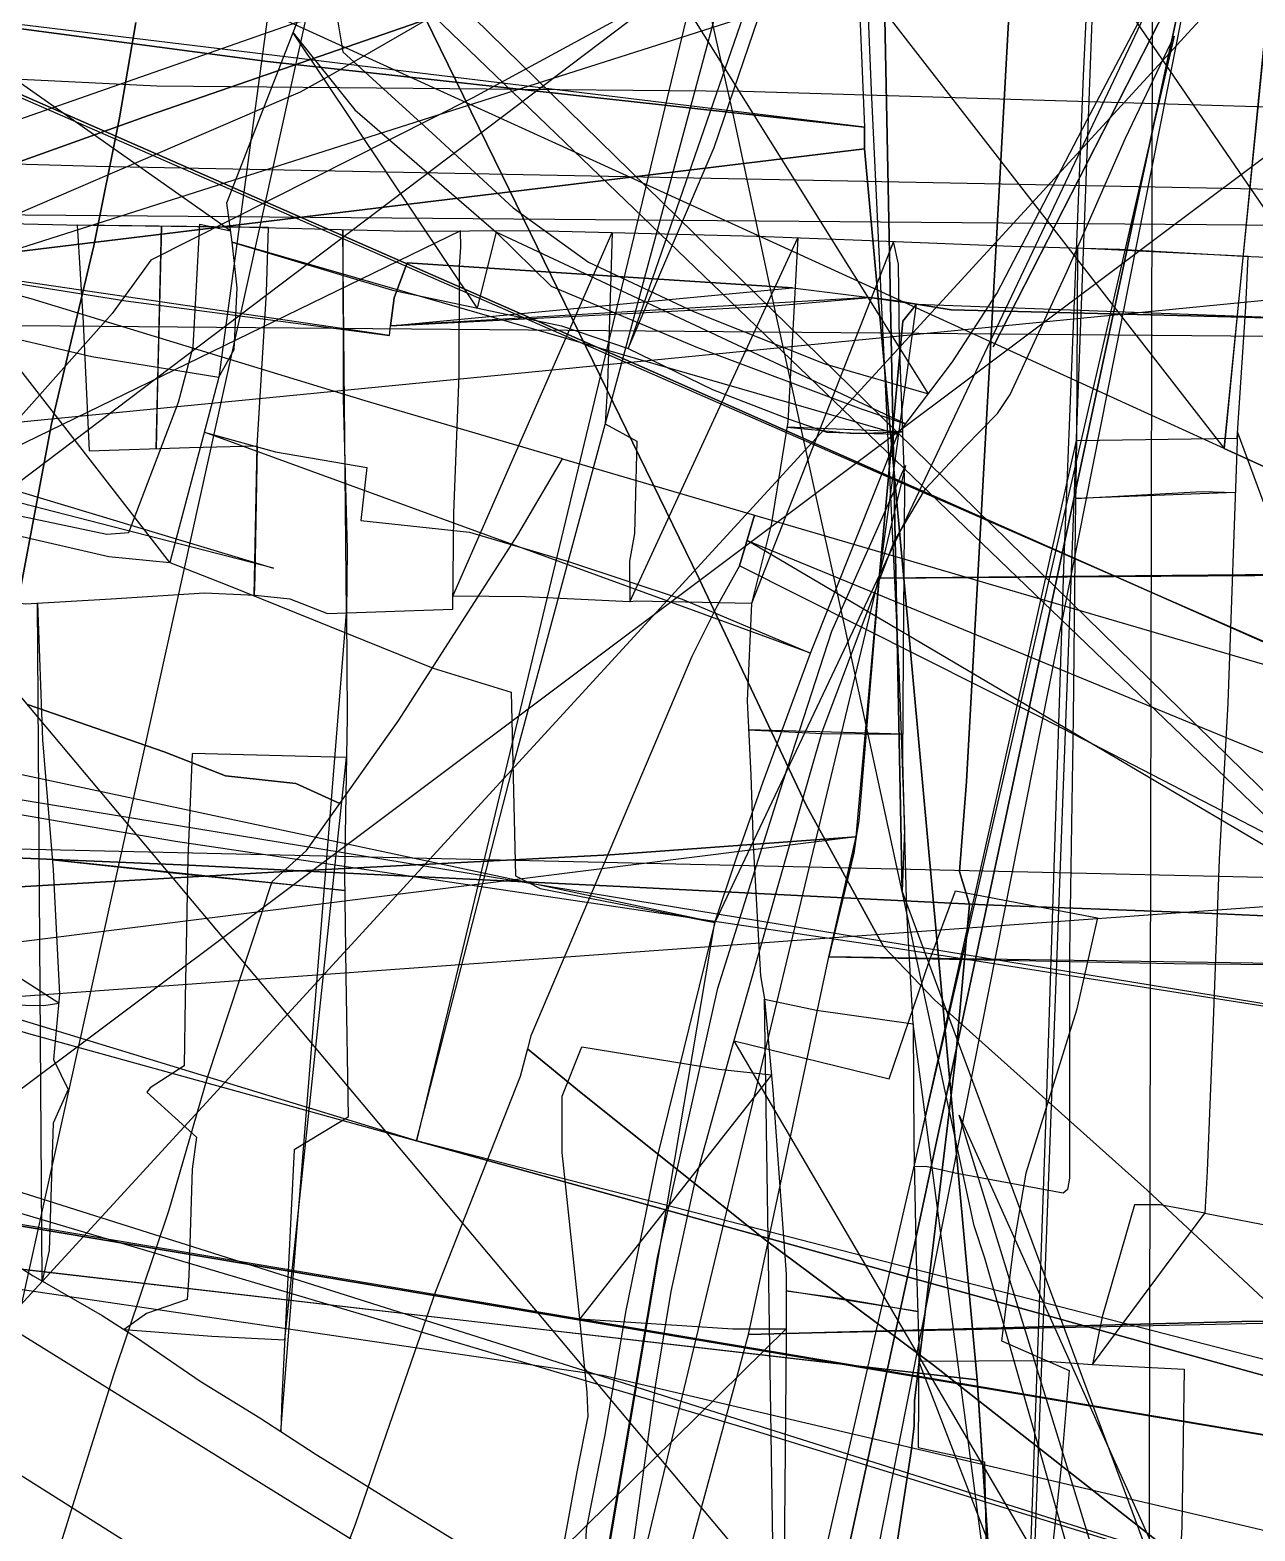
# Model space of a CAD drawing. Extents: x -6790 to 12600, y -1098 to 2171.
# Drawn here: x 473.7 to 516, y 369.8 to 421.6 of the extents above; entities that cross this region are included whole.
import ezdxf

# ---------------------------------------------------------------- set-up
doc = ezdxf.new("R2010")
doc.units = 0

msp = doc.modelspace()

# ---------------------------------------------------------------- linework, layer by layer
for points in [[(512.136, 280.615), (448.563, 287.803), (344.256, 372.979), (267.002, 377.504), (237.609, 399.76), (235.722, 401.947), (199.06, 461.44), (175.363, 499.307), (159.143, 525.878), (153.972, 622.113), (242.746, 662.943), (450.741, 620.082), (468.205, 616.512), (512.824, 619.789), (512.136, 280.615)], [(487.01, 383.269), (490.282, 396.013), (499.68, 430.893), (511.789, 475.885), (522.821, 518.226), (530.613, 547.776), (532.001, 553.258), (532.324, 554.927), (534.221, 579.722), (487.01, 383.269)], [(449.347, 519.81), (453.67, 519.404), (461.096, 518.769), (464.596, 518.47), (480.657, 517.099), (498.831, 515.608), (517.182, 514.104), (518.948, 514.171), (525.231, 512.322), (525.398, 512.29), (520.719, 466.655), (514.902, 407.194), (511.622, 408.684), (498.924, 414.491), (479.56, 423.32), (452.199, 435.79), (426.19, 447.318), (441.981, 471.246), (452.782, 487.366), (452.375, 487.607), (450.321, 507.566), (449.347, 519.81)], [(525.398, 512.29), (520.719, 466.655), (514.902, 407.194), (525.398, 512.29)], [(503.781, 391.89), (501.811, 400.982), (499.369, 412.06), (497.95, 418.694), (495.729, 428.511), (493.601, 438.581), (492.088, 445.845), (490.245, 454.937), (488.716, 462.596), (491.221, 470.244), (497.32, 489.668), (501.566, 503.225), (503.781, 391.89)], [(501.566, 503.225), (500.67, 483.717), (500.628, 466.926), (501.789, 441.939), (502.707, 419.558), (503.679, 399.243), (503.858, 394.024), (503.781, 391.89), (501.566, 503.225)], [(111.46, 498.15), (168.014, 488.238), (194.815, 482.741), (214.744, 478.767), (247.701, 470.042), (274.114, 462.214), (282.599, 458.658), (293.804, 455.192), (303.813, 452.802), (317.049, 448.828), (340.743, 441.896), (352.157, 438.52), (374.775, 432.245), (394.585, 425.851), (413.08, 421.519), (423.358, 418.889), (431.814, 417.007), (441.644, 414.497), (460.617, 409.478), (472.539, 405.922), (482.07, 403.054), (111.46, 498.15)], [(514.902, 407.194), (511.622, 408.684), (498.924, 414.491), (479.56, 423.32), (452.199, 435.79), (426.19, 447.318), (441.981, 471.246), (452.782, 487.366), (452.375, 487.607), (514.902, 407.194)], [(603.545, 482.652), (586.04, 472.889), (578.155, 468.198), (569.512, 463.664), (556.692, 456.718), (546.663, 450.799), (531.252, 442.603), (516.221, 434.227), (511.709, 431.658), (488.952, 419.304), (477.824, 413.689), (476.497, 411.851), (461.183, 394.665), (451.041, 383.537), (444.133, 375.88), (441.308, 361.076), (603.545, 482.652)], [(428.18, 481.577), (440.926, 480.13), (450.201, 479.317), (462.766, 471.688), (469.672, 466.951), (479.362, 458.652), (487.878, 451.638), (500.685, 439.861), (516.599, 424.695), (529.112, 412.998), (540.435, 402.049), (548.664, 394.126), (549.378, 391.066), (552.03, 377.023), (554.648, 363.32), (558.831, 356.995), (563.34, 349.299), (428.18, 481.577)], [(480.173, 409.658), (480.701, 410.605), (480.805, 412.744), (480.638, 414.317), (480.449, 415.68), (483.011, 422.234), (483.769, 425.495), (486.623, 432.92), (487.296, 435.762), (487.611, 446.402), (487.379, 452.788), (487.197, 461.267), (487.559, 464.296), (480.173, 409.658)], [(397.809, 393.148), (401.668, 446.218), (463.27, 436.339), (518.444, 427.768), (531.349, 425.763), (534.897, 425.344), (534.412, 421.245), (528.307, 371.378), (528.28, 371.095), (469.579, 380.96), (397.809, 393.148)], [(575.344, 374.682), (559.826, 381.527), (523.777, 397.188), (495.259, 409.807), (459.463, 425.508), (429.322, 438.817), (417.011, 443.957), (575.344, 374.682)], [(511.167, 443.807), (510.034, 420.063), (509.369, 403.392), (508.741, 384.159), (508.105, 365.916), (507.242, 348.92), (507.47, 345.168), (511.167, 443.807)], [(519.658, 441.107), (505.038, 432.3), (493.884, 425.769), (484.021, 420.075), (482.985, 419.502), (471.062, 414.36), (455.611, 407.602), (456.976, 393.719), (519.658, 441.107)], [(501.778, 435.078), (502.481, 418.286), (481.861, 420.562), (463.537, 422.998), (454.499, 424.131), (441.366, 425.777), (421.431, 428.395), (409.021, 430.126), (408.639, 435.307), (450.597, 434.805), (497.405, 434.974), (501.431, 435.07), (501.778, 435.078)], [(488.26, 435.359), (487.051, 432.039), (484.483, 424.909), (484.015, 423.593), (484.458, 420.892), (487.549, 418.082), (490.349, 415.5), (492.941, 413.63), (496.57, 411.918), (501.106, 410.111), (504.692, 409.083), (488.26, 435.359)], [(515.759, 433.766), (504.39, 380.546), (483.211, 282.932), (482.68, 279.085), (484.986, 278.543), (515.759, 433.766)], [(494.322, 410.641), (497.283, 417.585), (499.149, 423.072), (500.686, 428.934), (502.365, 433.919), (494.322, 410.641)], [(313.591, 432.059), (372.227, 412.052), (398.998, 402.78), (436.809, 391.586), (498.667, 373.267), (548.18, 358.001), (560.587, 353.876), (313.591, 432.059)], [(455.613, 432.263), (455.149, 431.185), (453.254, 428.6), (450.845, 424.63), (448.824, 420.778), (447.604, 418.67), (447.165, 416.754), (447.205, 414.819), (448.797, 411.915), (449.739, 411.053), (450.919, 410.496), (452.727, 409.775), (459.93, 408.542), (462.404, 407.768), (467.485, 406.668), (473.355, 404.848), (476.313, 404.225), (477.069, 404.291), (478.778, 408.791), (479.287, 410.7), (479.393, 412.588), (479.521, 414.942), (480.584, 414.707), (455.613, 432.263)], [(455.987, 432.24), (455.885, 431.663), (458.76, 431.202), (458.152, 421.101), (461.152, 419.381), (463.757, 417.993), (462.938, 413.19), (467.554, 412.142), (471.759, 411.315), (475.787, 410.371), (480.173, 409.658), (478.48, 403.257), (455.987, 432.24)], [(502.479, 417.545), (502.481, 418.286), (481.861, 420.562), (463.537, 422.998), (454.499, 424.131), (441.366, 425.777), (421.431, 428.395), (409.021, 430.126), (408.584, 430.187), (406.635, 405.916), (406.966, 405.884), (408.571, 406.011), (421.592, 407.723), (460.272, 412.42), (502.479, 417.545)], [(344.256, 372.979), (358.815, 378.541), (482.885, 421.912), (512.929, 426.736), (344.256, 372.979)], [(454.499, 424.131), (463.537, 422.998), (481.861, 420.562), (502.481, 418.286), (454.499, 424.131)], [(497.311, 390.815), (498.059, 393.052), (498.975, 395.677), (500.618, 400.119), (503.628, 407.684), (505.526, 410.179), (507.051, 412.54), (510.159, 418.515), (512.839, 423.615), (497.311, 390.815)], [(506.928, 410.699), (510.148, 417.006), (512.919, 422.424), (506.928, 410.699)], [(482.741, 421.543), (484.877, 418.882), (489.752, 414.658), (489.096, 412.046), (482.741, 421.543)], [(502.479, 417.545), (460.272, 412.42), (421.592, 407.723), (408.571, 406.011), (406.966, 405.884), (406.635, 405.916), (402.791, 406.281), (402.481, 406.305), (401.532, 405.347), (400.275, 387.172), (434.736, 383.284), (448.732, 381.705), (506.373, 375.017), (502.479, 417.545)], [(475.281, 414.909), (475.487, 411.545), (475.694, 407.111), (479.159, 407.219), (481.504, 407.281), (481.827, 412.583), (481.887, 414.821), (475.281, 414.909)], [(478.196, 414.874), (478.063, 409.409), (478.008, 407.183), (478.196, 414.874)], [(469.605, 405.511), (469.013, 403.034), (468.898, 402.479), (470.266, 402.33), (472.436, 401.971), (473.502, 401.818), (476.454, 401.994), (479.68, 402.198), (481.435, 402.125), (482.629, 401.998), (483.925, 401.489), (488.259, 401.64), (488.299, 404.969), (488.474, 409.71), (488.49, 413.481), (488.534, 414.147), (488.53, 414.706), (469.605, 405.511)], [(480.638, 414.317), (486.177, 412.66), (492.014, 411.431), (494.322, 410.641), (497.228, 409.232), (499.877, 408.207), (501.18, 407.758), (503.628, 407.684), (480.638, 414.317)], [(484.465, 414.752), (484.47, 408.922), (484.607, 403.708), (484.582, 401.512), (484.465, 414.752)], [(493.769, 414.651), (493.606, 409.4), (493.517, 408.045), (494.622, 407.446), (494.54, 404.249), (494.368, 403.303), (494.369, 401.892), (490.776, 402.06), (488.264, 402.09), (493.769, 414.651)], [(489.752, 414.658), (491.661, 412.792), (496.71, 410.674), (502.369, 408.556), (503.899, 408.04), (489.752, 414.658)], [(500.183, 414.467), (500.018, 411.5), (499.829, 408.106), (499.255, 404.557), (498.573, 401.839), (494.591, 401.921), (494.369, 401.892), (500.183, 414.467)], [(498.573, 401.839), (498.424, 398.473), (498.55, 395.909), (498.636, 393.501), (498.819, 390.192), (498.886, 388.979), (499.031, 388.168), (500.827, 387.785), (504.16, 387.311), (503.944, 391.191), (503.8, 396.4), (503.833, 400.07), (503.875, 405.88), (503.689, 410.842), (503.652, 413.556), (503.486, 414.342), (498.573, 401.839)], [(465.833, 414.059), (476.96, 412.289), (486.067, 411.098), (465.833, 414.059)], [(509.84, 414.114), (509.799, 407.471), (515.354, 407.55), (515.657, 412.082), (515.731, 413.824), (509.84, 414.114)], [(499.991, 412.743), (486.683, 413.601), (486.229, 412.393), (486.107, 411.424), (499.991, 412.743)], [(486.107, 411.424), (499.353, 412.12), (502.66, 412.402), (486.107, 411.424)], [(504.28, 412.175), (503.667, 412.274), (502.66, 412.402), (504.28, 412.175)], [(504.28, 412.175), (503.807, 411.593), (502.992, 402.707), (504.28, 412.175)], [(502.992, 402.707), (503.807, 411.593), (504.28, 412.175), (505.48, 411.982), (515.599, 411.723), (523.378, 411.467), (523.217, 402.899), (519.209, 402.826), (502.992, 402.707)], [(523.378, 411.467), (515.599, 411.723), (505.48, 411.982), (504.28, 412.175), (523.378, 411.467)], [(399.522, 409.982), (400.324, 409.705), (415.141, 404.633), (417.437, 403.654), (434.789, 398.635), (473.604, 386.981), (487.01, 383.269), (399.522, 409.982)], [(479.67, 407.759), (482.133, 407.079), (485.292, 406.532), (485.083, 404.702), (488.841, 404.298), (492.293, 403.275), (496.178, 401.981), (500.618, 400.119), (479.67, 407.759)], [(499.801, 407.929), (502.113, 407.704), (503.804, 407.767), (499.801, 407.929)], [(515.368, 407.762), (515.031, 398.394), (514.733, 392.987), (514.516, 387.1), (514.316, 382.224), (514.234, 380.775), (519.701, 379.713), (521.301, 379.468), (522.63, 379.4), (526.132, 378.693), (515.368, 407.762)], [(481.504, 407.281), (481.42, 402.761), (481.394, 402.126), (481.504, 407.281)], [(509.799, 407.471), (509.764, 404.531), (509.684, 397.887), (509.558, 389.781), (509.558, 384.308), (509.567, 381.987), (509.496, 381.596), (509.34, 381.461), (505.612, 382.155), (504.598, 382.384), (504.198, 382.377), (509.799, 407.471)], [(401.11, 406.887), (408.045, 405.564), (419.301, 403.745), (427.879, 402.277), (438.824, 400.541), (445.79, 399.28), (478.678, 393.62), (503.439, 389.948), (519.682, 387.397), (525.412, 386.513), (401.11, 406.887)], [(401.11, 406.887), (408.045, 405.564), (419.301, 403.745), (427.879, 402.277), (438.824, 400.541), (445.79, 399.28), (478.678, 393.62), (503.439, 389.948), (519.682, 387.397), (525.412, 386.513), (401.11, 406.887)], [(491.994, 357.011), (493.212, 366.756), (495.326, 379.245), (497.411, 388.548), (499.552, 395.342), (501.348, 400.881), (503.898, 406.605), (491.994, 357.011)], [(509.775, 405.465), (514.141, 405.708), (515.293, 405.667), (509.775, 405.465)], [(502.992, 402.707), (502.287, 394.336), (502.197, 393.775), (502.107, 393.214), (501.244, 389.625), (513.165, 389.401), (523.599, 389.3), (523.566, 391.99), (523.217, 402.899), (519.209, 402.826), (502.992, 402.707)], [(502.992, 402.707), (519.209, 402.826), (523.217, 402.899), (502.992, 402.707)], [(502.992, 402.707), (502.287, 394.336), (502.197, 393.775), (502.992, 402.707)], [(473.909, 401.842), (474.082, 397.122), (474.456, 392.631), (474.674, 388.346), (474.465, 386.089), (474.971, 385.05), (474.458, 383.889), (474.313, 379.489), (474.073, 378.433), (473.909, 401.842)], [(484.582, 401.512), (484.61, 397.919), (484.512, 392.514), (484.568, 388.976), (484.645, 384.089), (482.776, 382.959), (482.57, 378.776), (482.354, 374.404), (482.317, 373.235), (484.582, 401.512)], [(498.473, 397.472), (501.025, 397.342), (503.808, 397.317), (498.473, 397.472)], [(484.585, 396.516), (479.261, 396.648), (479.107, 393.022), (479.009, 388.194), (478.975, 385.861), (477.802, 385.104), (477.69, 384.951), (479.405, 383.397), (479.261, 382.301), (479.139, 378.624), (479.084, 377.791), (477.675, 377.311), (476.907, 376.755), (479.932, 376.522), (482.453, 376.398), (484.585, 396.516)], [(456.976, 393.719), (462.613, 393.437), (470.934, 393.14), (479.15, 392.794), (484.13, 392.54), (494.274, 392.045), (500.617, 391.72), (506.643, 391.431), (513.968, 391.148), (521.223, 390.823), (525.32, 390.682), (532.264, 390.307), (542.542, 389.785), (546.738, 389.537), (554.127, 389.799), (562.533, 390.18), (570.621, 390.555), (579.501, 390.936), (456.976, 393.719)], [(502.197, 393.775), (502.107, 393.214), (501.244, 389.625), (502.197, 393.775)], [(528.28, 371.095), (469.579, 380.96), (397.809, 393.148), (393.588, 275.554), (392.581, 253.354), (404.785, 254.818), (431.238, 258.314), (438.357, 259.439), (460.329, 258.489), (493.758, 257.241), (506.155, 256.819), (510.184, 256.522), (516.397, 256.437), (517.858, 257.87), (521.71, 302.056), (528.28, 371.095)], [(397.809, 393.148), (469.579, 380.96), (528.28, 371.095), (397.809, 393.148)], [(474.427, 392.977), (479.118, 392.472), (482.966, 392.095), (484.521, 391.919), (474.427, 392.977)], [(468.101, 392.23), (469.032, 392.209), (469.077, 389.65), (469.187, 387.988), (470.957, 388.002), (474.136, 387.95), (474.645, 388.034), (468.101, 392.23)], [(497.973, 386.726), (503.328, 385.417), (504.713, 389.471), (505.629, 391.911), (510.532, 390.975), (509.799, 387.783), (508.05, 382.16), (507.643, 379.72), (507.216, 376.36), (509.556, 375.343), (509.271, 372.022), (508.702, 366.707), (508.58, 364.003), (512.221, 362.437), (497.973, 386.726)], [(542.161, 288.397), (537.064, 298.125), (532.118, 307.299), (528.43, 314.419), (525.543, 320.018), (523.652, 324.666), (520.39, 333.207), (517.364, 341.039), (515.489, 348.004), (512.59, 358.436), (509.375, 369.624), (506.633, 379.22), (506.271, 380.339), (503.781, 391.89), (542.161, 288.397)], [(498.477, 376.587), (501.244, 389.625), (513.165, 389.401), (523.599, 389.3), (523.746, 377.129), (515.52, 377.03), (498.477, 376.587)], [(501.244, 389.625), (513.165, 389.401), (523.599, 389.3), (501.244, 389.625)], [(499.031, 388.168), (499.312, 385.029), (499.77, 378.666), (499.771, 376.42), (499.717, 370.032), (499.662, 363.6), (499.423, 362.614), (499.031, 388.168)], [(504.16, 387.311), (504.182, 383.183), (504.262, 379.167), (504.359, 376.184), (504.34, 372.682), (506.625, 372.19), (506.68, 369.165), (506.704, 367.881), (507.907, 367.744), (507.978, 365.667), (508.096, 361.535), (508.096, 358.382), (508.144, 357.146), (504.16, 387.311)], [(492.645, 377.13), (492.033, 382.872), (492.032, 384.813), (492.719, 386.524), (497.45, 385.754), (499.265, 385.553), (492.645, 377.13)], [(505.755, 384.165), (519.809, 352.853), (525.747, 339.864), (533.083, 323.827), (542.674, 303.248), (549.915, 286.988), (559.347, 266.218), (564.968, 253.896), (571.828, 239.066), (580.752, 219.884), (587.04, 206.006), (589.39, 200.798), (590.679, 196.967), (592.639, 171.621), (594.834, 148.296), (596.285, 124.704), (598.556, 99.463), (599.936, 77.517), (505.755, 384.165)], [(507.515, 357.64), (507.785, 347.792), (508.398, 329.588), (488.73, 336.67), (470.35, 343.31), (454.954, 348.698), (438.942, 354.356), (433.948, 356.071), (434.736, 383.284), (448.732, 381.705), (506.373, 375.017), (507.508, 357.861), (507.515, 357.64)], [(434.736, 383.284), (448.732, 381.705), (506.373, 375.017), (434.736, 383.284)], [(487.01, 383.269), (528.985, 371.644), (538.954, 368.757), (546.667, 366.881), (557.076, 364.727), (560.369, 363.864), (562.29, 363.847), (487.01, 383.269)], [(514.234, 380.775), (512.69, 381.065), (511.808, 381.06), (510.688, 377.194), (510.362, 375.544), (514.234, 380.775)], [(499.77, 378.097), (501.721, 377.832), (504.32, 377.38), (499.77, 378.097)], [(492.067, 369.197), (492.551, 371.835), (492.938, 373.754), (492.905, 374.585), (492.645, 377.13), (497.931, 376.775), (499.771, 376.776), (492.067, 369.197)], [(495.236, 364.651), (498.477, 376.587), (515.52, 377.03), (523.746, 377.129), (523.908, 363.668), (511.353, 364.013), (496.703, 364.427), (495.236, 364.651)], [(498.477, 376.587), (515.52, 377.03), (523.746, 377.129), (498.477, 376.587)], [(504.356, 375.66), (508.48, 375.692), (510.362, 375.544), (513.526, 375.387), (513.447, 369.942), (513.18, 364.836), (512.991, 360.73), (512.788, 356.823), (512.725, 355.147), (512.55, 354.394), (504.356, 375.66)], [(506.373, 375.017), (507.508, 357.861), (507.515, 357.64), (506.373, 375.017)]]:
    msp.add_lwpolyline(points, close=True)
for points in [[(533.788, 632.45), (429.949, 612.593), (424.157, 561.315), (420.131, 526.142), (399.522, 409.982), (400.324, 409.705), (415.141, 404.633), (417.437, 403.654), (434.789, 398.635), (473.604, 386.981), (487.01, 383.269), (490.282, 396.013), (499.68, 430.893), (511.789, 475.885), (522.821, 518.226)], [(524.696, 465.912), (507.437, 459.065), (496.65, 456.017), (487.317, 453.062), (472.966, 447.997), (462.977, 443.87), (457.583, 440.306), (450.736, 434.865), (447.172, 430.176), (442.529, 424.313), (440.184, 420.374), (436.197, 407.57), (431.836, 393.641), (423.675, 372.537), (418.985, 354.668), (414.999, 339.801), (408.339, 314.429), (404.447, 304.533), (402.383, 300.312), (691.74, 615.583)], [(291.654, 548.335), (311.75, 543.988), (330.99, 539.686), (337.535, 538.183), (347.399, 528.45), (354.912, 536.397), (356.504, 535.273), (369.693, 526.693), (378.592, 520.979), (373.609, 510.357), (381.159, 511.387), (397.795, 513.466), (398.751, 513.71), (412.586, 505.444), (444.791, 486.593), (431.613, 467.319), (416.625, 444.118), (417.011, 443.957), (429.322, 438.817), (459.463, 425.508), (495.259, 409.807), (523.777, 397.188)], [(517.364, 341.039), (515.489, 348.004), (512.59, 358.436), (509.375, 369.624), (506.633, 379.22), (506.271, 380.339), (503.781, 391.89), (501.811, 400.982), (499.369, 412.06), (497.95, 418.694), (495.729, 428.511), (493.601, 438.581), (492.088, 445.845), (490.245, 454.937), (488.716, 462.596), (491.221, 470.244), (497.32, 489.668), (501.566, 503.225), (502.17, 505.154), (508.797, 517.304), (520.202, 538.601)], [(517.364, 341.039), (515.489, 348.004), (512.59, 358.436), (509.375, 369.624), (506.633, 379.22), (506.271, 380.339), (503.781, 391.89), (501.811, 400.982), (499.369, 412.06), (497.95, 418.694), (495.729, 428.511), (493.601, 438.581), (492.088, 445.845), (490.245, 454.937), (488.716, 462.596), (491.221, 470.244), (497.32, 489.668), (501.566, 503.225), (502.17, 505.154), (508.797, 517.304), (520.202, 538.601)], [(477.313, 421.909), (476.743, 418.606), (475.862, 414.188), (474.398, 408.047), (472.986, 400.572), (472.662, 399.069), (472.623, 397.968), (472.105, 395.066), (469.832, 379.469), (466.444, 355.998), (463.264, 332), (505.585, 523.298)], [(750.28, 68.681), (377.406, 512.906), (377.406, 512.906), (387.796, 519.124), (392.98, 520.501), (401.865, 521.167), (412.986, 519.963), (423.161, 516.843), (429.873, 512.326), (440.866, 503.829), (450.014, 496.045), (462.536, 483.309), (470.713, 474.994), (483.083, 460.718), (489.704, 451.77), (500.783, 438.102), (516.389, 415.333)], [(528.985, 371.644), (487.01, 383.269), (490.282, 396.013), (499.68, 430.893), (511.789, 475.885), (522.821, 518.226)], [(528.56, 464.133), (446.246, 477.305), (427.925, 480.224), (417.829, 482.103), (417.829, 482.103), (414.633, 468.103), (409.422, 444.517), (403.768, 418.927), (401.11, 406.887), (408.045, 405.564), (419.301, 403.745), (427.879, 402.277), (438.824, 400.541), (445.79, 399.28), (478.678, 393.62), (503.439, 389.948), (519.682, 387.397)], [(528.56, 464.133), (446.246, 477.305), (427.925, 480.224), (417.829, 482.103), (417.829, 482.103), (414.633, 468.103), (409.422, 444.517), (403.768, 418.927), (401.11, 406.887), (408.045, 405.564), (419.301, 403.745), (427.879, 402.277), (438.824, 400.541), (445.79, 399.28), (478.678, 393.62), (503.439, 389.948), (519.682, 387.397)], [(563.34, 349.299), (426.005, 481.357), (426.005, 481.357), (436.728, 474.487), (438.813, 473.122), (444.558, 469.065), (453.222, 462.239), (464.076, 453.336), (471.294, 447.133), (472.576, 445.976), (480.054, 435.402), (482.472, 431.916), (483.206, 430.298), (484.893, 426.992), (489.964, 416.634), (493.336, 409.726), (496.771, 402.684), (500.466, 394.87), (503.141, 389.992), (504.896, 388.15), (512.25, 381.568), (517.488, 376.678)], [(520.719, 466.655), (514.902, 407.194), (518.473, 405.57)], [(649.295, 260.796), (611.269, 305.815), (577.65, 345.781), (577.518, 350.197), (575.344, 374.682), (559.826, 381.527), (523.777, 397.188), (495.259, 409.807), (459.463, 425.508), (429.322, 438.817), (417.011, 443.957), (416.933, 443.231), (416.174, 443.148), (416.095, 442.872), (407.69, 413.307), (407.69, 413.307), (408.042, 412.483), (434.118, 391.732), (432.54, 351.045), (430.765, 302.516), (513.678, 256.433)], [(287.353, 441.761), (308.107, 437.843), (329.168, 432.952), (350.819, 428.572), (364.364, 425.691), (371.824, 424.224), (388.456, 423.577), (404.801, 422.749), (419.406, 422.001), (441.454, 421.102), (459.13, 420.448), (469.802, 420.122), (478.03, 419.712), (498.277, 419.536), (516.411, 418.994)], [(287.24, 438.483), (311.218, 433.538), (339.734, 427.717), (352.286, 424.97), (371.657, 421.195), (376.673, 420.361), (394.891, 419.129), (418.318, 418.066), (444.141, 417.853), (475.94, 416.947), (527.274, 415.938), (571.826, 413.941), (607.243, 413.317), (652.636, 411.505), (688.641, 410.354), (736.192, 409.18), (161.979, 414.081)], [(524.536, 437.455), (512.329, 436.132), (501.778, 435.078), (502.481, 418.286), (502.479, 417.545), (502.479, 417.545), (506.373, 375.017), (507.508, 357.861), (507.515, 357.64), (508.591, 357.67), (515.433, 357.215), (519.855, 356.837)], [(520.848, 433.699), (499.831, 426.334), (477.742, 418.696), (465.336, 414.253), (449.651, 382.495), (443.739, 370.524), (443.195, 367.546), (435.718, 331.214), (433.888, 322.324), (431.069, 312.797), (426.062, 294.186), (424.429, 273.251), (407.04, 257.544)], [(407.04, 257.544), (424.429, 273.251), (426.062, 294.186), (431.069, 312.797), (433.888, 322.324), (435.718, 331.214), (443.195, 367.546), (443.739, 370.524), (449.651, 382.495), (465.336, 414.253), (477.742, 418.696), (499.831, 426.334), (520.848, 433.699)], [(478.948, 260.104), (484.986, 278.543), (482.68, 279.085), (483.211, 282.932), (504.39, 380.546), (515.759, 433.766)], [(518.043, 301.002), (514.334, 298.662), (485.909, 279.396), (484.986, 278.543), (482.68, 279.085), (483.211, 282.932), (504.39, 380.546), (515.759, 433.766), (519.65, 433.673)], [(459.235, 432.674), (454.77, 410.112), (451.928, 395.096), (447.767, 370.78), (446.019, 360.509), (442.113, 338.236), (441.872, 336.859), (443.677, 336.429), (443.677, 336.429), (451.578, 334.546), (463.264, 332), (466.444, 355.998), (469.832, 379.469), (472.105, 395.066), (472.623, 397.968), (472.662, 399.069), (472.986, 400.572), (474.398, 408.047), (475.862, 414.188), (476.743, 418.606), (477.313, 421.909)], [(473.381, 404.144), (476.374, 403.461), (478.48, 403.257), (480.449, 402.481), (487.581, 399.599), (490.279, 398.768), (490.429, 392.428), (491.279, 391.985), (497.311, 390.815), (317.602, 429.112)], [(517.488, 376.678), (512.25, 381.568), (504.896, 388.15), (503.141, 389.992), (500.466, 394.87), (496.771, 402.684), (493.336, 409.726), (489.964, 416.634), (484.893, 426.992)], [(507.622, 424.849), (505.999, 395.682), (505.759, 392.583), (506.113, 391.443), (505.62, 386.109), (504.213, 374.296), (504.197, 373.432), (504.093, 372.538), (500.607, 349.849)], [(507.622, 424.849), (505.999, 395.682), (505.759, 392.583), (506.113, 391.443), (505.62, 386.109), (504.213, 374.296), (504.197, 373.432), (504.093, 372.538), (500.607, 349.849)], [(500.607, 349.849), (504.093, 372.538), (504.197, 373.432), (504.213, 374.296), (505.62, 386.109), (506.113, 391.443), (505.759, 392.583), (505.999, 395.682), (507.622, 424.849)], [(521.223, 390.823), (513.968, 391.148), (506.643, 391.431), (500.617, 391.72), (494.274, 392.045), (484.13, 392.54), (479.15, 392.794), (470.934, 393.14), (462.613, 393.437), (456.976, 393.719), (454.109, 394.126), (445.885, 394.458), (439.859, 394.549), (432.728, 395.041), (428.204, 395.227), (426.302, 395.305), (421.924, 395.448), (418.698, 395.754), (424.399, 402.035), (428.694, 406.947), (443.374, 423.155)], [(518.473, 405.57), (514.902, 407.194), (511.622, 408.684), (498.924, 414.491), (479.56, 423.32)], [(363.551, 422.611), (371.044, 419.817), (399.522, 409.982), (400.324, 409.705), (415.141, 404.633), (417.437, 403.654), (434.789, 398.635), (473.604, 386.981), (487.01, 383.269), (528.985, 371.644)], [(380.168, 421.752), (392.387, 421.102), (405.164, 420.34), (414.486, 419.783), (416.9, 419.802), (418.181, 418.762), (418.757, 418.557), (419.964, 418.557), (442.492, 418.823), (465.443, 419.073), (465.833, 414.059), (476.96, 412.289), (486.067, 411.098), (486.107, 411.424), (486.229, 412.393), (486.683, 413.601), (499.991, 412.743), (502.66, 412.402), (503.667, 412.274), (504.28, 412.175), (505.48, 411.982), (515.599, 411.723), (523.378, 411.467)], [(477.313, 421.909), (476.743, 418.606), (475.862, 414.188), (474.398, 408.047), (472.986, 400.572), (472.662, 399.069), (472.623, 397.968), (472.105, 395.066), (469.832, 379.469), (466.444, 355.998), (463.264, 332), (458.269, 302.031), (455.571, 285.846), (454.915, 284.741), (450.849, 238.491)], [(494.208, 367.289), (495.267, 374.87), (495.797, 378.07), (496.628, 381.864), (497.876, 386.386), (499.878, 393.431), (501.013, 397.403), (502.506, 401.352), (503.507, 403.976), (504.585, 405.793), (505.945, 407.246), (507.078, 408.398), (507.512, 409.058), (509.479, 413.314), (511.501, 417.907), (513.182, 421.436), (483.443, 292.354)], [(736.592, 413.093), (161.133, 417.801)], [(473.565, 398.346), (478.291, 396.709), (480.409, 395.887), (482.832, 395.62), (484.359, 394.931), (486.399, 397.809), (490.5, 404.202), (492.052, 406.836), (485.232, 408.836), (473.692, 412.357), (463.515, 415.137)], [(471.441, 415.001), (474.927, 414.913), (481.241, 414.838), (486.662, 414.693), (491.012, 414.723), (498.758, 414.519), (502.384, 414.387), (507.571, 414.173), (511.303, 414.076), (515.566, 413.831), (522.857, 413.52)], [(465.833, 414.059), (476.96, 412.289), (486.067, 411.098), (486.107, 411.424), (486.229, 412.393), (486.683, 413.601), (499.991, 412.743), (502.66, 412.402), (503.667, 412.274), (504.28, 412.175), (503.807, 411.593), (502.992, 402.707), (502.287, 394.336), (502.197, 393.775), (493.696, 393.158), (482.067, 392.549), (469.082, 391.801)], [(527.369, 413.38), (422.343, 403.115), (422.343, 403.115), (426.552, 400.534), (431.314, 397.751), (434.099, 396.076), (437.719, 393.973), (441.279, 391.65), (444.431, 389.862), (447.854, 387.683), (453.657, 384.137), (457.553, 381.687), (460.964, 379.589), (465.351, 376.756), (468.99, 374.458), (472.994, 371.949), (476.836, 369.518)], [(379.498, 410.817), (391.687, 408.348), (401.11, 406.887), (408.045, 405.564), (419.301, 403.745), (427.879, 402.277), (438.824, 400.541), (445.79, 399.28), (478.678, 393.62), (503.439, 389.948), (519.682, 387.397)], [(379.498, 410.817), (391.687, 408.348), (401.11, 406.887), (408.045, 405.564), (419.301, 403.745), (427.879, 402.277), (438.824, 400.541), (445.79, 399.28), (478.678, 393.62), (503.439, 389.948), (519.682, 387.397)], [(735.991, 407.209), (237.181, 371.221)], [(547.375, 330.644), (423.572, 407.467)], [(474.721, 369.355), (476.562, 375.232), (478.459, 380.894), (479.788, 385.462), (482.021, 392.234), (483.203, 393.3), (484.359, 394.931), (486.399, 397.809), (490.5, 404.202), (492.052, 406.836), (498.683, 404.892), (498.168, 403.136), (497.375, 401.727), (496.514, 400.009), (492.593, 390.742), (490.955, 386.901), (490.835, 386.45), (490.583, 385.502), (487.665, 378.073), (485.953, 373.146), (484.881, 370.019), (483.363, 366.074)], [(530.672, 386.491), (513.105, 395.565), (508.649, 397.867), (498.168, 403.136), (498.683, 404.892), (529.389, 395.889)], [(819.564, 214.645), (498.425, 404.014), (498.425, 404.014), (515.248, 397.086), (534.789, 389.168), (541.751, 386.329), (549.071, 382.445), (554.838, 377.485), (559.887, 373.87), (571.122, 364.099), (584.866, 353.462), (597.535, 343.901), (603.48, 340.376), (610.054, 335.207), (622.812, 325.317), (635.003, 315.815), (645.55, 307.15), (664.553, 292.569), (676.713, 283.875), (691.384, 275.359), (709.222, 264.155)], [(530.672, 386.491), (513.105, 395.565), (513.105, 395.565), (508.649, 397.867), (498.168, 403.136), (497.375, 401.727), (496.514, 400.009), (492.593, 390.742), (490.955, 386.901), (490.835, 386.45), (492.696, 384.934), (499.097, 379.825), (504.869, 375.528), (513.083, 369.068), (520.57, 363.181)], [(474.721, 369.355), (476.562, 375.232), (478.459, 380.894), (479.788, 385.462), (482.021, 392.234), (483.203, 393.3), (484.359, 394.931), (482.832, 395.62), (480.409, 395.887), (478.291, 396.709), (473.565, 398.346)], [(521.223, 390.823), (513.968, 391.148), (506.643, 391.431), (500.617, 391.72), (494.274, 392.045), (484.13, 392.54), (479.15, 392.794), (470.934, 393.14), (462.613, 393.437), (456.976, 393.719), (454.109, 394.126), (445.885, 394.458), (439.859, 394.549), (432.728, 395.041), (428.204, 395.227), (426.302, 395.305), (421.924, 395.448), (418.698, 395.754), (415.793, 392.553), (403.312, 378.49), (393.339, 367.291)], [(381.296, 394.343), (392.185, 390.451), (395.213, 389.464), (400.933, 388.421), (407.997, 387.226), (409.303, 386.862), (411.432, 387.291), (414.622, 388.144), (417.156, 388.979), (424.21, 389.378), (427.877, 389.617), (451.128, 390.844), (469.082, 391.801), (482.067, 392.549), (493.696, 393.158), (502.197, 393.775), (300.113, 368.36)], [(495.236, 364.651), (498.477, 376.587), (501.244, 389.625), (502.107, 393.214), (502.197, 393.775), (493.696, 393.158), (482.067, 392.549), (469.082, 391.801), (451.128, 390.844), (427.877, 389.617), (424.21, 389.378), (417.156, 388.979), (414.622, 388.144), (411.432, 387.291), (409.303, 386.862), (407.997, 387.226), (400.933, 388.421), (395.213, 389.464), (392.185, 390.451), (381.296, 394.343)], [(290.129, 376.344), (302.178, 378.998), (312.157, 380.59), (323.562, 382.986), (336.786, 385.845), (353.082, 388.022), (366.14, 389.667), (382.648, 391.1), (410.037, 386.907), (431.588, 384.147), (458.552, 380.325), (493.426, 375.176), (519.488, 369.072), (533.979, 366.153), (545.126, 360.685), (559.298, 356.173), (85.187, 301.129)], [(290.129, 376.344), (302.178, 378.998), (312.157, 380.59), (323.562, 382.986), (336.786, 385.845), (353.082, 388.022), (366.14, 389.667), (382.648, 391.1), (410.037, 386.907), (431.588, 384.147), (458.552, 380.325), (493.426, 375.176), (519.488, 369.072), (533.979, 366.153), (545.126, 360.685), (559.298, 356.173), (85.187, 301.129)], [(479.801, 287.056), (497.311, 390.815), (497.311, 390.815), (495.34, 382.819), (494.232, 377.415), (493.501, 373.065), (492.865, 369.86), (492.79, 367.838)], [(520.57, 363.181), (513.083, 369.068), (504.869, 375.528), (499.097, 379.825), (492.696, 384.934), (490.835, 386.45), (490.583, 385.502), (487.665, 378.073), (485.953, 373.146), (484.881, 370.019), (483.363, 366.074), (482.492, 364.816), (482.492, 364.816), (486.587, 362.228), (501.695, 352.636), (517.325, 342.842)], [(470.444, 380.712), (473.767, 378.609), (476.145, 377.24), (477.329, 376.486), (479.532, 374.975), (481.591, 373.711), (483.499, 372.46), (486.115, 370.838), (490.197, 368.332)]]:
    msp.add_lwpolyline(points)

doc.saveas('drawing.dxf')
